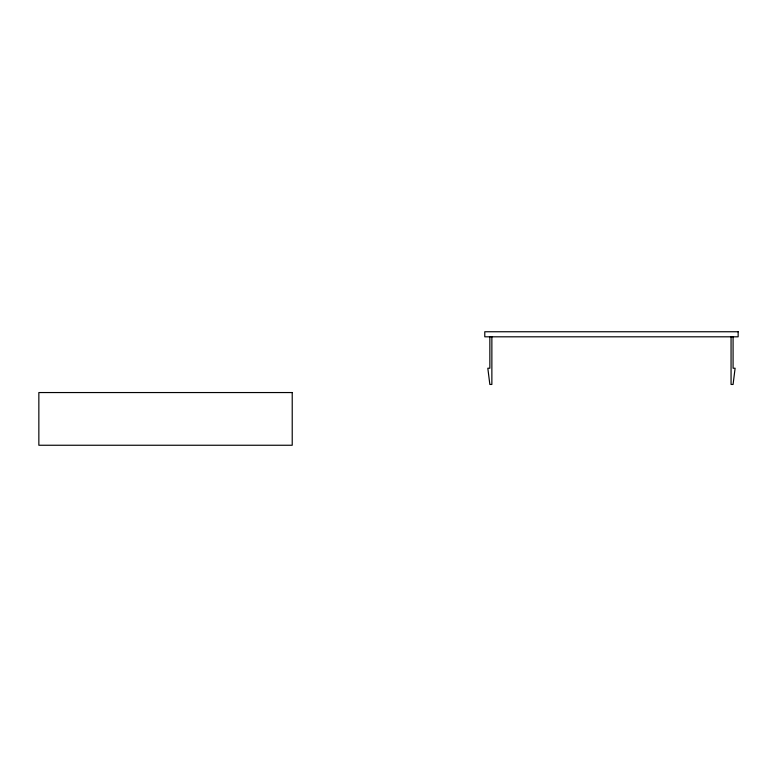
<?xml version="1.0" encoding="UTF-8"?>
<svg xmlns="http://www.w3.org/2000/svg" width="777" height="777" viewBox="0 0 777 777"><rect width="100%" height="100%" fill="white"/><g stroke="black" fill="none" stroke-linecap="round" stroke-linejoin="round"><path stroke-width="1.17" d="M733.08 336.81L733.08 368.23L735.11 368.23L733.08 384.45L731.06 384.45L731.06 336.81M491.87 336.81L491.87 384.45L489.85 384.45L487.82 368.23L489.85 368.23L489.85 336.81M738.15 331.75L484.78 331.75L484.78 336.81L738.15 336.81L738.15 331.75M292.22 392.55L38.85 392.55L38.85 445.25L292.22 445.25L292.22 392.55"/></g></svg>
